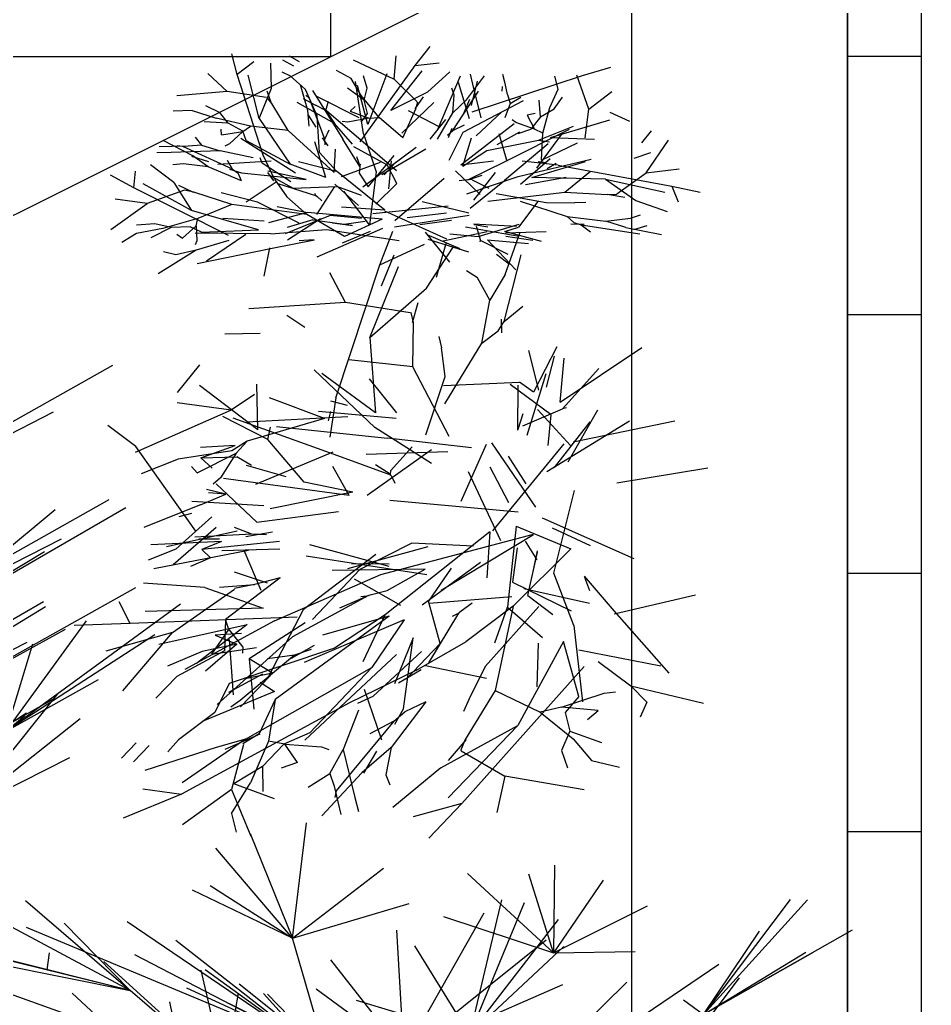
# Model space of a CAD drawing. Header units: millimetres. Extents: x 462666 to 1244237, y 2328025 to 3795663.
# Drawn here: x 1162807 to 1163424, y 2913439 to 2914107 of the extents above; entities that cross this region are included whole.
import ezdxf

# ---------------------------------------------------------------- set-up
doc = ezdxf.new("R2010")
doc.units = ezdxf.units.MM
for name, color, linetype in [('A_Plants', 114, 'Continuous'), ('MUR-POH', 64, 'Continuous'), ('MUR_REZ', 3, 'Continuous'), ('PLO_LIN', 6, 'Continuous')]:
    doc.layers.add(name, color=color, linetype=linetype)

# ---------------------------------------------------------------- blocks, each defined once
blk = doc.blocks.new('krik5')
at = {"layer": 'A_Plants', "color": 9}
for p, q in [((897153.49, 2750389.64), (897148.28, 2750408.49)), ((897153.49, 2750389.64), (897142.45, 2750393.38)), ((897163.52, 2750372.9), (897164.73, 2750395.24)), ((897145.17, 2750364.8), (897136.49, 2750385.43)), ((897160.78, 2750345.04), (897149.62, 2750384.71)), ((897172.35, 2750313.62), (897153.49, 2750389.64)), ((897163.52, 2750372.9), (897184.71, 2750389.32)), ((897127.28, 2750356.79), (897121.07, 2750380.65)), ((897184.01, 2750371.21), (897191.62, 2750378.16)), ((897125.68, 2750362.24), (897127.79, 2750371.44)), ((897150.39, 2750352.24), (897163.52, 2750372.9)), ((897173.97, 2750365.38), (897177.02, 2750376.95)), ((897130.89, 2750326.79), (897122.47, 2750365.98)), ((897133.48, 2750360.51), (897135.32, 2750367.21)), ((897160.78, 2750345.04), (897145.17, 2750364.8)), ((897132.42, 2750343.59), (897133.48, 2750360.51)), ((897150.6, 2750345.62), (897147.95, 2750357.38)), ((897205.87, 2750350.83), (897199.14, 2750363.84)), ((897127.28, 2750356.79), (897132.42, 2750343.59)), ((897150.37, 2750345.51), (897150.16, 2750352.24)), ((897208.79, 2750336.79), (897219.81, 2750353.02)), ((897231.81, 2750333.86), (897236.34, 2750353.23)), ((897153.7, 2750317.03), (897150.37, 2750345.51)), ((897160.78, 2750345.04), (897164.96, 2750295.49)), ((897191.33, 2750309.67), (897200.7, 2750350.57)), ((897137.22, 2750317.58), (897132.42, 2750343.59)), ((897191.33, 2750309.67), (897188.32, 2750339.35)), ((897130.89, 2750326.79), (897125.81, 2750332.72)), ((897145.92, 2750330.92), (897146.19, 2750323.21)), ((897153.7, 2750317.03), (897166.87, 2750335.3)), ((897164.96, 2750295.49), (897173.59, 2750332.28)), ((897166.12, 2750286.25), (897175.01, 2750336.16)), ((897189.6, 2750333.03), (897208.79, 2750336.79)), ((897208.79, 2750336.79), (897232.33, 2750330.06)), ((897211.85, 2750257.83), (897231.81, 2750333.86)), ((897132.8, 2750321.98), (897130.89, 2750326.79)), ((897132.17, 2750319.93), (897131.3, 2750328.84)), ((897176.26, 2750302.72), (897186.56, 2750327.76)), ((897189.88, 2750301.33), (897197.89, 2750325.75)), ((897137.22, 2750317.58), (897132.8, 2750321.98)), ((897149.41, 2750286.48), (897137.22, 2750317.58)), ((897147.45, 2750304.09), (897146.19, 2750323.21)), ((897160.41, 2750290.89), (897163.83, 2750318.63)), ((897195.87, 2750322.63), (897176.79, 2750277.74)), ((897210.45, 2750313.32), (897217.98, 2750319.4)), ((897150.85, 2750264.64), (897153.7, 2750317.03)), ((897170.38, 2750306.16), (897173.66, 2750312.41)), ((897193.14, 2750317.24), (897171.16, 2750298.99)), ((897172.35, 2750313.62), (897176.42, 2750289.58)), ((897205.53, 2750303.83), (897210.45, 2750313.32)), ((897211.55, 2750310.48), (897223.64, 2750316.72)), ((897223.64, 2750316.72), (897232.58, 2750315.08)), ((897155.72, 2750270.65), (897147.45, 2750304.09)), ((897160.9, 2750287.51), (897177.06, 2750308.46)), ((897187.08, 2750307.78), (897164.17, 2750276.72)), ((897175.59, 2750300.45), (897174.44, 2750305.89)), ((897176.26, 2750302.72), (897194.45, 2750304.64)), ((897189.88, 2750301.33), (897188.46, 2750308.73)), ((897194.45, 2750304.64), (897211.55, 2750310.48)), ((897194.45, 2750304.64), (897197.64, 2750299.28)), ((897121.4, 2750299.24), (897129.65, 2750275.03)), ((897127.75, 2750302.95), (897128.44, 2750275.26)), ((897148.43, 2750298.43), (897131.91, 2750284.44)), ((897185.14, 2750266.12), (897189.88, 2750301.33)), ((897207.38, 2750294.91), (897197.64, 2750299.28)), ((897197.64, 2750299.28), (897202.79, 2750286.83)), ((897205.53, 2750303.83), (897197.76, 2750296.78)), ((897205.53, 2750303.83), (897217, 2750303.57)), ((897208.14, 2750300.33), (897207.38, 2750294.91)), ((897126.46, 2750275.51), (897122.53, 2750293.58)), ((897195.28, 2750288.02), (897197.76, 2750296.78)), ((897217.27, 2750292.71), (897198.15, 2750250.64)), ((897215.89, 2750283.83), (897219.71, 2750291.16)), ((897124.62, 2750262.94), (897120.59, 2750290.35)), ((897125.67, 2750284.31), (897134.15, 2750248.59)), ((897127.42, 2750256.72), (897134.04, 2750284.95)), ((897129.65, 2750275.03), (897131.91, 2750284.44)), ((897156.52, 2750250.89), (897166.12, 2750286.25)), ((897176.46, 2750247.9), (897202.2, 2750285.75)), ((897188.66, 2750273.35), (897196.32, 2750289.2)), ((897202.79, 2750286.83), (897204.81, 2750284.42)), ((897124.62, 2750262.94), (897103.21, 2750280.71)), ((897132.49, 2750283.02), (897135.74, 2750254)), ((897176.79, 2750277.74), (897166.11, 2750252.38)), ((897176.89, 2750279.37), (897195.75, 2750275.09)), ((897195.46, 2750259.47), (897210.6, 2750277.71)), ((897215.89, 2750283.83), (897206.41, 2750279.62)), ((897222.1, 2750282.44), (897215.89, 2750283.83)), ((897222.1, 2750282.44), (897229.61, 2750281.14)), ((897224.63, 2750278.82), (897227.61, 2750279.33)), ((897229.61, 2750281.14), (897235.82, 2750279.97)), ((897113.94, 2750276.22), (897124.55, 2750258.17)), ((897146.89, 2750252.54), (897164.17, 2750276.72)), ((897169.86, 2750270.78), (897152.17, 2750255.07)), ((897165.84, 2750254.99), (897159.53, 2750265.83)), ((897175.41, 2750249.22), (897185.14, 2750266.12)), ((897176.46, 2750247.9), (897177.9, 2750270.13)), ((897220.2, 2750254.36), (897235.57, 2750267.49)), ((897123.64, 2750257.85), (897124.55, 2750258.17)), ((897134.32, 2750255.75), (897124.55, 2750258.17)), ((897130, 2750263.07), (897125.48, 2750232.95)), ((897135.52, 2750254.54), (897133.37, 2750263.58)), ((897155.57, 2750259.8), (897172.61, 2750244.15)), ((897166.19, 2750252.93), (897168.67, 2750262.01)), ((897200.07, 2750243.89), (897225.63, 2750262.86)), ((897207.41, 2750263.65), (897230.52, 2750259.31)), ((897216.1, 2750257.67), (897232.35, 2750262.65)), ((897230.52, 2750259.31), (897237.27, 2750258.14)), ((897130.27, 2750237.68), (897127.42, 2750256.72)), ((897137.27, 2750200.63), (897142.15, 2750251.47)), ((897143.52, 2750251.45), (897152.96, 2750220.28)), ((897166.03, 2750251.84), (897165.8, 2750246.09)), ((897165.84, 2750254.99), (897166.19, 2750252.93)), ((897166.03, 2750251.84), (897166.19, 2750252.93)), ((897175.41, 2750249.22), (897194.35, 2750256.34)), ((897198.15, 2750250.64), (897179.92, 2750239.93)), ((897200.07, 2750243.89), (897203.3, 2750251.98)), ((897201.95, 2750234.2), (897236.68, 2750251.3)), ((897207.26, 2750255.72), (897232.25, 2750249.74)), ((897211.74, 2750252.3), (897220.46, 2750256.63)), ((897220.2, 2750254.36), (897211.86, 2750244.7)), ((897117.2, 2750249.75), (897127.24, 2750222.8)), ((897119.63, 2750243.96), (897130.58, 2750222.21)), ((897194.68, 2750233.22), (897211.86, 2750244.7)), ((897196.98, 2750240.24), (897200.07, 2750243.89)), ((897211.86, 2750244.7), (897223.73, 2750246.27)), ((897223.73, 2750246.27), (897228.65, 2750245.01)), ((897227.06, 2750228.43), (897239.89, 2750244.32)), ((897137.73, 2750217.77), (897139.55, 2750239.35)), ((897147.18, 2750186.49), (897149.18, 2750237.7)), ((897195.11, 2750228.32), (897207.65, 2750239.55)), ((897195.47, 2750240.8), (897201.51, 2750243.54)), ((897245.57, 2750221.12), (897246.4, 2750237.39)), ((897124.61, 2750234.72), (897101.4, 2750226.57)), ((897132.38, 2750221.1), (897111.09, 2750236.16)), ((897126.81, 2750235.4), (897148.28, 2750194.73)), ((897141.45, 2750201.12), (897168.07, 2750236.02)), ((897144.3, 2750236.35), (897142.86, 2750209.45)), ((897219.62, 2750232.22), (897200.24, 2750209.37)), ((897202.88, 2750235.38), (897215.2, 2750214.7)), ((897245.57, 2750221.12), (897257.73, 2750232.02)), ((897188.45, 2750225.02), (897172.98, 2750194.08)), ((897227.06, 2750228.43), (897215.99, 2750202.75)), ((897215.99, 2750202.75), (897241.53, 2750225.73)), ((897216.22, 2750219.46), (897223.9, 2750225.43)), ((897189.95, 2750218.38), (897165.43, 2750180.72)), ((897196.24, 2750180.77), (897245.57, 2750221.12)), ((897197.09, 2750209.85), (897216.15, 2750219.79)), ((897216.15, 2750219.79), (897220.73, 2750221.35)), ((897237.16, 2750206.36), (897220.8, 2750221.03)), ((897153.46, 2750188.84), (897166.43, 2750203.97)), ((897166.43, 2750203.97), (897179.42, 2750198.15)), ((897180.79, 2750203.88), (897172.77, 2750195.63)), ((897174.94, 2750204.29), (897194.42, 2750184.37)), ((897197.09, 2750209.85), (897211.78, 2750194.67)), ((897237.16, 2750206.36), (897252.77, 2750208.75)), ((897251.91, 2750179.57), (897237.16, 2750206.36)), ((897118.19, 2750198.88), (897097.69, 2750189.18)), ((897138.17, 2750154.43), (897127.82, 2750203.2)), ((897163.24, 2750198.26), (897182.04, 2750201.15)), ((897165.4, 2750184.34), (897185.42, 2750203.27)), ((897193.17, 2750176.03), (897179.42, 2750198.15)), ((897240.93, 2750201.75), (897207.53, 2750186.8)), ((897136.71, 2750192.33), (897119.98, 2750146.76)), ((897142.87, 2750192.57), (897132.79, 2750166.44)), ((897142.87, 2750192.57), (897150.46, 2750142.43)), ((897148.9, 2750194.66), (897177.27, 2750163.55)), ((897148.9, 2750194.66), (897152.83, 2750165.63)), ((897181.33, 2750193.45), (897173.29, 2750166.65)), ((897211.76, 2750187.61), (897211.78, 2750194.67)), ((897211.78, 2750194.67), (897227.35, 2750183.49)), ((897135.23, 2750183.89), (897128.35, 2750164.44)), ((897175.28, 2750190.39), (897139.71, 2750183.82)), ((897175.05, 2750178.89), (897165.4, 2750184.34)), ((897201.33, 2750183.41), (897175.28, 2750190.39)), ((897194.42, 2750184.37), (897219.59, 2750157.98)), ((897207.53, 2750186.8), (897234.27, 2750181.33)), ((897209.33, 2750182.33), (897215.09, 2750186.91)), ((897211.76, 2750187.61), (897210.04, 2750173.2)), ((897217.21, 2750175.27), (897211.76, 2750187.61)), ((897215.09, 2750186.91), (897224.18, 2750185.16)), ((897224.18, 2750185.16), (897232.2, 2750187.87)), ((897224.18, 2750185.16), (897232.85, 2750174.51)), ((897232.2, 2750187.87), (897240.68, 2750185.8)), ((897163.5, 2750167.54), (897139.71, 2750183.61)), ((897142.03, 2750180.97), (897140.84, 2750166.55)), ((897144.2, 2750178.55), (897147.63, 2750157.45)), ((897168.59, 2750162.04), (897153.07, 2750177.13)), ((897159.79, 2750179.53), (897167.01, 2750163.15)), ((897179.01, 2750179.59), (897175.05, 2750178.89)), ((897179.85, 2750179.58), (897179.01, 2750179.59)), ((897179.47, 2750179.59), (897198.62, 2750169.23)), ((897179.85, 2750179.58), (897181.15, 2750180.43)), ((897186.43, 2750177.75), (897179.85, 2750179.58)), ((897201.33, 2750183.41), (897237.14, 2750180.09)), ((897212.39, 2750181.09), (897228.57, 2750153.4)), ((897217.21, 2750175.27), (897220.22, 2750178.81)), ((897227.35, 2750183.49), (897239.35, 2750177.24)), ((897239.35, 2750177.24), (897245.44, 2750167.72)), ((897142.64, 2750158.82), (897140.01, 2750172.21)), ((897145.26, 2750145.54), (897140.15, 2750171.44)), ((897194.95, 2750175.47), (897209.54, 2750164.31)), ((897210.04, 2750173.2), (897210.52, 2750169.5)), ((897132.79, 2750166.44), (897149.16, 2750141.8)), ((897176.49, 2750161.94), (897192.09, 2750163.89)), ((897232.71, 2750150.63), (897198.62, 2750169.23)), ((897218.66, 2750158.97), (897209.54, 2750164.31)), ((897209.54, 2750164.31), (897225.23, 2750139.78)), ((897147.63, 2750157.45), (897137.1, 2750126.44)), ((897166.99, 2750161.74), (897148.8, 2750148.42)), ((897167.51, 2750133.51), (897167.01, 2750163.15)), ((897176.49, 2750161.94), (897206.86, 2750132.64)), ((897177.27, 2750163.55), (897190.5, 2750152.95)), ((897185.28, 2750138.26), (897177.27, 2750163.55)), ((897194.65, 2750158.97), (897200.45, 2750155.64)), ((897195.53, 2750157.12), (897199.48, 2750157.06)), ((897199.48, 2750157.06), (897205.61, 2750160.45)), ((897218.66, 2750158.97), (897224.91, 2750161.05)), ((897218.66, 2750158.97), (897222.81, 2750152.07)), ((897145.64, 2750150.96), (897132.63, 2750127.59)), ((897137.57, 2750116.56), (897138.17, 2750154.43)), ((897157.74, 2750152.53), (897161.04, 2750149.45)), ((897173.52, 2750156.22), (897197.98, 2750150.13)), ((897173.52, 2750156.22), (897183.83, 2750132.64)), ((897190.5, 2750152.95), (897215.57, 2750152.82)), ((897199.48, 2750157.06), (897227.47, 2750148.32)), ((897207.77, 2750151.63), (897216.36, 2750147.06)), ((897215.57, 2750152.82), (897233.78, 2750145.95)), ((897227.87, 2750144.19), (897222.81, 2750152.07)), ((897127.85, 2750117.02), (897131.82, 2750145.84)), ((897131.89, 2750145.29), (897131.75, 2750135.63)), ((897145.26, 2750145.54), (897141.3, 2750128.01)), ((897161.64, 2750148.68), (897161.04, 2750149.45)), ((897171.25, 2750123.48), (897161.34, 2750149.01)), ((897161.64, 2750148.68), (897163, 2750148.12)), ((897208.84, 2750146.95), (897219.48, 2750146.8)), ((897219.48, 2750146.8), (897237.12, 2750142.76)), ((897227.47, 2750148.32), (897229.95, 2750146.01)), ((897233.78, 2750145.95), (897243.53, 2750136.26)), ((897150.46, 2750142.43), (897145.15, 2750115.48)), ((897149.16, 2750141.8), (897159.03, 2750091.41)), ((897149.16, 2750141.8), (897161.9, 2750129.03)), ((897155.73, 2750122.17), (897150.46, 2750142.43)), ((897172.88, 2750142.77), (897180.13, 2750117.27)), ((897180.03, 2750099.26), (897172.88, 2750142.77)), ((897254.71, 2750131.66), (897250.17, 2750138.78)), ((897252.82, 2750143.19), (897257.06, 2750136.62)), ((897143.69, 2750136.23), (897159.5, 2750108.98)), ((897167.51, 2750133.51), (897177.32, 2750117.86)), ((897172.05, 2750132.36), (897185.7, 2750113.72)), ((897177.65, 2750135.76), (897203.37, 2750100.24)), ((897216.01, 2750113.42), (897183.83, 2750132.64)), ((897201.75, 2750103.84), (897183.83, 2750132.64)), ((897206.86, 2750132.64), (897225.79, 2750122.72)), ((897206.86, 2750132.64), (897211.22, 2750107.4)), ((897246.64, 2750130.69), (897243.53, 2750136.26)), ((897174.49, 2750121.37), (897161.9, 2750129.03)), ((897172.22, 2750122.48), (897160, 2750101.27)), ((897179.21, 2750116.96), (897173.41, 2750120.73)), ((897174.49, 2750121.37), (897191.11, 2750114.63)), ((897186.88, 2750083.75), (897187, 2750120)), ((897216.01, 2750113.42), (897235.98, 2750123.13)), ((897225.71, 2750122.4), (897234.26, 2750120)), ((897225.79, 2750122.72), (897230, 2750119.74)), ((897229.92, 2750119.41), (897235.71, 2750093.06)), ((897235.98, 2750123.13), (897252.93, 2750123.65)), ((897128.13, 2750115.28), (897109.29, 2750110.22)), ((897120.53, 2750065.56), (897127.85, 2750117.02)), ((897137.57, 2750116.56), (897141.12, 2750065.5)), ((897146.48, 2750112.64), (897149.9, 2750084.91)), ((897185.7, 2750113.72), (897189.48, 2750112.48)), ((897191.11, 2750114.63), (897246.76, 2750100.51)), ((897216.01, 2750113.42), (897245.79, 2750107.8)), ((897254.67, 2750112.34), (897246.76, 2750100.51)), ((897140.95, 2750108.48), (897156.68, 2750064.09)), ((897141.56, 2750069.83), (897140.95, 2750108.48)), ((897159.5, 2750108.98), (897165.19, 2750091.65)), ((897189.72, 2750107.92), (897195.8, 2750085.91)), ((897201.75, 2750103.84), (897208.18, 2750102.02)), ((897207.95, 2750101.91), (897211.22, 2750107.4)), ((897211.22, 2750107.4), (897218.04, 2750084.41)), ((897138.25, 2750099.83), (897121.84, 2750071.95)), ((897174.71, 2750099.01), (897179.92, 2750096.98)), ((897174.71, 2750099.01), (897185.42, 2750077.04)), ((897182.96, 2750091.29), (897180.03, 2750099.26)), ((897207.95, 2750101.91), (897200.22, 2750092.36)), ((897206.54, 2750087.39), (897207.95, 2750101.91)), ((897208.18, 2750102.02), (897214.28, 2750092.38)), ((897246.76, 2750100.51), (897260.93, 2750097.71)), ((897159.03, 2750091.41), (897150.96, 2750067.86)), ((897159.03, 2750091.41), (897168.94, 2750066.31)), ((897165.19, 2750091.65), (897167.37, 2750084.67)), ((897182.91, 2750093.36), (897179.92, 2750096.98)), ((897182.91, 2750093.36), (897200.25, 2750060.88)), ((897182.91, 2750093.36), (897189.03, 2750090.34)), ((897200.22, 2750092.36), (897198.89, 2750089.12)), ((897214.28, 2750092.38), (897221.65, 2750087.18)), ((897214.28, 2750092.38), (897216.03, 2750076.19)), ((897235.71, 2750093.06), (897234.86, 2750058.78)), ((897235.71, 2750093.06), (897248.69, 2750080.62)), ((897134.9, 2750088.05), (897129.65, 2750065.44)), ((897138.31, 2750087.89), (897174.24, 2750025.96)), ((897200.34, 2750073.47), (897195.8, 2750085.91)), ((897195.8, 2750085.91), (897196.71, 2750052.68)), ((897206.54, 2750087.39), (897210.41, 2750087.33)), ((897224.28, 2750068.58), (897218.04, 2750084.41)), ((897227.15, 2750077.77), (897221.65, 2750087.18)), ((897185.42, 2750077.04), (897193.49, 2750067.05)), ((897185.42, 2750077.04), (897188.46, 2750060.5)), ((897188.78, 2750077.76), (897193.18, 2750066.41)), ((897200.34, 2750073.47), (897200.37, 2750064.35)), ((897205.98, 2750069.38), (897200.34, 2750073.47)), ((897129.65, 2750065.44), (897115.3, 2750038.93)), ((897129.65, 2750065.44), (897127.41, 2750051.68)), ((897135.89, 2750066.44), (897133.37, 2750065.06)), ((897146, 2750066.62), (897135.89, 2750066.44)), ((897138.42, 2750056.74), (897146, 2750066.62)), ((897141.56, 2750069.83), (897145.64, 2750062.5)), ((897150.96, 2750067.86), (897145.76, 2750043.83)), ((897146, 2750066.62), (897150.96, 2750067.86)), ((897176.21, 2750053.29), (897156.68, 2750064.09)), ((897156.68, 2750064.09), (897176.76, 2750032.44)), ((897168.79, 2750066.2), (897174.12, 2750056.47)), ((897168.94, 2750066.31), (897170.76, 2750060.2)), ((897193.49, 2750067.05), (897205.08, 2750047.79)), ((897200.37, 2750064.35), (897200.68, 2750053.6)), ((897224.28, 2750068.58), (897224.64, 2750055.66)), ((897145.64, 2750062.5), (897145.92, 2750049.47)), ((897170.6, 2750059.99), (897163.11, 2750034.37)), ((897188.46, 2750060.5), (897188.36, 2750053.34)), ((897200.25, 2750060.88), (897201.03, 2750056.86)), ((897127.41, 2750051.68), (897129.87, 2750043.29)), ((897141.33, 2750053.12), (897138.42, 2750056.74)), ((897176.21, 2750053.29), (897189.29, 2750038.13)), ((897196.71, 2750052.68), (897196.96, 2750043.02)), ((897200.68, 2750053.6), (897200.93, 2750044.7)), ((897145.92, 2750049.47), (897139.95, 2750035.34)), ((897145.76, 2750043.83), (897143.39, 2750025.96)), ((897145.92, 2750049.47), (897149.11, 2750038.68)), ((897149.11, 2750038.68), (897149.09, 2750026.31)), ((897147.02, 2750008.65), (897163.11, 2750034.37)), ((897163.11, 2750034.37), (897167.37, 2750012.82)), ((897143.39, 2750025.96), (897137.85, 2750015.61)), ((897174.24, 2750025.96), (897185.58, 2750027.76)), ((897174.24, 2750025.96), (897183.75, 2750010.75))]:
    blk.add_line(p, q, dxfattribs=at)
blk = doc.blocks.new('krik3')
at = {"layer": 'A_Plants', "color": 9}
for p, q in [((896231.95, 2750376.14), (896220.23, 2750397.64)), ((896148.48, 2750358.98), (896134.79, 2750385.97)), ((896231.95, 2750376.14), (896200.16, 2750386.16)), ((896202.69, 2750356.54), (896181.09, 2750381.79)), ((896153.36, 2750327.45), (896136.08, 2750370.76)), ((896144.83, 2750365.25), (896152.78, 2750373.06)), ((896244.85, 2750328.17), (896219.62, 2750373.52)), ((896272.89, 2750290.68), (896231.95, 2750376.14)), ((896258.26, 2750353.94), (896266.14, 2750375.16)), ((896167.46, 2750359.06), (896174.17, 2750364.58)), ((896148.48, 2750358.98), (896161.07, 2750343.07)), ((896161.07, 2750343.07), (896167.46, 2750359.06)), ((896258.26, 2750353.94), (896323.82, 2750357.85)), ((896244.85, 2750328.17), (896202.69, 2750356.54)), ((896215.65, 2750341.21), (896258.26, 2750353.94)), ((896215.01, 2750334.59), (896209.46, 2750347.66)), ((896287.61, 2750340.53), (896298.8, 2750350.13)), ((896170.24, 2750314.78), (896161.07, 2750343.07)), ((896214.31, 2750334.62), (896214.98, 2750341.35)), ((896318.27, 2750340.48), (896342.03, 2750342.92)), ((896153.36, 2750327.45), (896139.53, 2750336.2)), ((896218.65, 2750304.75), (896214.31, 2750334.62)), ((896158.06, 2750321.64), (896153.36, 2750327.45)), ((896155.8, 2750319.99), (896154.96, 2750329.24)), ((896244.85, 2750328.17), (896247.65, 2750277.13)), ((896378.74, 2750307.89), (896361.4, 2750324.54)), ((896170.24, 2750314.78), (896158.06, 2750321.64)), ((896198.39, 2750322.86), (896197.72, 2750315.14)), ((896200.15, 2750277.24), (896170.24, 2750314.78)), ((896197.75, 2750295.65), (896197.72, 2750315.14)), ((896218.65, 2750304.75), (896260.93, 2750315.1)), ((896249.31, 2750267.39), (896285.07, 2750311.26)), ((896328.01, 2750275.88), (896363.47, 2750310.62)), ((896120.12, 2750305.88), (896139.77, 2750277.37)), ((896139.55, 2750305.87), (896136.24, 2750278.3)), ((896200.22, 2750254.97), (896218.65, 2750304.75)), ((896247.65, 2750277.13), (896280.14, 2750308.27)), ((896328.01, 2750275.88), (896324.84, 2750306.73)), ((896122.64, 2750268.41), (896063.02, 2750298.17)), ((896122.64, 2750268.41), (896116.04, 2750297.62)), ((896130.48, 2750279.68), (896122.38, 2750299.67)), ((896233.38, 2750275.23), (896248.78, 2750300.49)), ((896327.4, 2750299.8), (896344.33, 2750291.34)), ((896344.33, 2750291.34), (896379.87, 2750300.94)), ((896215.71, 2750258.07), (896197.75, 2750295.65)), ((896272.89, 2750290.68), (896280.28, 2750264.73)), ((896282.33, 2750277.72), (896317.45, 2750296.37)), ((896344.33, 2750291.34), (896412.34, 2750271.19)), ((896411.55, 2750275.22), (896428.58, 2750291.63)), ((896093.74, 2750287.59), (896121.53, 2750263.76)), ((896129.7, 2750260.68), (896154.6, 2750284.59)), ((896129.85, 2750288.77), (896147.94, 2750248.84)), ((896139.77, 2750277.37), (896148.22, 2750285.31)), ((896199.57, 2750289.53), (896148.22, 2750285.31)), ((896265.68, 2750284.49), (896276.53, 2750288.73)), ((896343.89, 2750285.98), (896279.1, 2750252.91)), ((896322.16, 2750268.52), (896350.43, 2750287.88)), ((896149.68, 2750283.58), (896153.67, 2750253.23)), ((896234.16, 2750271.64), (896285.79, 2750282.89)), ((896334.81, 2750282.26), (896266.58, 2750277)), ((896279.9, 2750275.88), (896277.58, 2750281.88)), ((896282.33, 2750277.72), (896336.24, 2750269.14)), ((896315.16, 2750276.46), (896241.72, 2750259.17)), ((896322.16, 2750268.52), (896319.41, 2750276.6)), ((896378.49, 2750213.19), (896411.55, 2750275.22)), ((896118.78, 2750263.98), (896121.53, 2750263.76)), ((896138.51, 2750265.43), (896119.43, 2750238.48)), ((896153.13, 2750253.89), (896148.52, 2750264)), ((896214.24, 2750238.22), (896249.31, 2750267.39)), ((896301.45, 2750236.69), (896322.16, 2750268.52)), ((896336.24, 2750269.14), (896344.61, 2750262.04)), ((896336.24, 2750269.14), (896347.39, 2750263.94)), ((896344.7, 2750267.36), (896368.03, 2750269)), ((896368.71, 2750261.97), (896344.7, 2750267.36)), ((896347.39, 2750263.94), (896384.19, 2750263.11)), ((896098.28, 2750259.73), (896122.66, 2750227.5)), ((896149.83, 2750255.77), (896121.53, 2750263.76)), ((896134.44, 2750240.36), (896129.7, 2750260.68)), ((896186.22, 2750245.38), (896241.72, 2750259.17)), ((896335.51, 2750252.35), (896344.48, 2750259.52)), ((896368.71, 2750261.97), (896344.48, 2750259.52)), ((896372.45, 2750252.15), (896344.61, 2750262.04)), ((896344.61, 2750262.04), (896357.38, 2750246.86)), ((896368.71, 2750261.97), (896362.12, 2750254.02)), ((896384.19, 2750263.11), (896410.2, 2750256.35)), ((896104.32, 2750252.65), (896132.37, 2750225.01)), ((896242.49, 2750236.88), (896225.99, 2750251.14)), ((896279.1, 2750252.91), (896242.78, 2750234.16)), ((896279.7, 2750254.44), (896334.4, 2750239.39)), ((896313.19, 2750241.76), (896338.8, 2750252.9)), ((896375.72, 2750257.02), (896372.45, 2750252.15)), ((896117.2, 2750240.71), (896047.3, 2750246.08)), ((896137.48, 2750222.88), (896077.67, 2750249.91)), ((896147.93, 2750199.97), (896172.05, 2750247.06)), ((896176.08, 2750246.25), (896197.91, 2750210.22)), ((896257.34, 2750250.07), (896202.24, 2750244.83)), ((896213.18, 2750247.51), (896260.33, 2750222.35)), ((896272.38, 2750223.81), (896355.45, 2750246.14)), ((896272.38, 2750223.81), (896280.91, 2750244.79)), ((896357.38, 2750246.86), (896362.85, 2750243.33)), ((896123.8, 2750240.12), (896179.22, 2750187.84)), ((896243.13, 2750234.65), (896252.17, 2750242.13)), ((896360.82, 2750243.21), (896336.77, 2750214.01)), ((896355.07, 2750235.29), (896367.73, 2750240.28)), ((896355.07, 2750235.29), (896366.66, 2750237.7)), ((896152.59, 2750216.53), (896162.08, 2750236.66)), ((896175.47, 2750230.99), (896166.09, 2750205.41)), ((896242.43, 2750233.68), (896240.64, 2750228.17)), ((896242.43, 2750233.68), (896243.13, 2750234.65)), ((896242.49, 2750236.88), (896243.13, 2750234.65)), ((896269.56, 2750225.7), (896301.45, 2750236.69)), ((896330.55, 2750224.23), (896378.64, 2750233.41)), ((896373.09, 2750230.35), (896355.07, 2750235.29)), ((896174.4, 2750180.39), (896190.1, 2750229.5)), ((896269.56, 2750225.7), (896326.69, 2750221.79)), ((896373.09, 2750230.35), (896394.93, 2750224.76)), ((896379.85, 2750225.34), (896388.69, 2750224.12)), ((896394.93, 2750224.76), (896413, 2750220.03)), ((896366.53, 2750221.45), (896393.45, 2750202.81)), ((896091.42, 2750209.24), (896029.22, 2750211.51)), ((896160.35, 2750198.04), (896245.42, 2750216.98)), ((896336.77, 2750214.01), (896281.04, 2750213.99)), ((896341.14, 2750206.28), (896352.19, 2750212.37)), ((896364.58, 2750213.76), (896396.7, 2750192.41)), ((896141.72, 2750154.11), (896120.61, 2750207.93)), ((896327, 2750205.9), (896345.31, 2750205.11)), ((896331.34, 2750204.48), (896341.14, 2750206.28)), ((896341.14, 2750206.28), (896379.73, 2750209.09)), ((896350.67, 2750209.49), (896399.47, 2750205.03)), ((896362.09, 2750203.88), (896409.89, 2750207.93)), ((896362.09, 2750203.88), (896376, 2750200.29)), ((896377.1, 2750207.82), (896363.29, 2750205.97)), ((896323.22, 2750198.91), (896376, 2750200.29)), ((896323.53, 2750193.86), (896362.61, 2750197.66)), ((896376, 2750200.29), (896370.95, 2750193.92)), ((896393.45, 2750202.81), (896413.08, 2750197.77)), ((896144.71, 2750192.15), (896086.69, 2750157.05)), ((896303.3, 2750194.45), (896251.82, 2750172.99)), ((896347.77, 2750196.31), (896339.78, 2750167.83)), ((896344.81, 2750195.69), (896410.03, 2750191.4)), ((896370.95, 2750193.92), (896385.2, 2750189.84)), ((896138.72, 2750184.71), (896114.74, 2750169.59)), ((896162.89, 2750188.84), (896128.18, 2750169)), ((896162.89, 2750188.84), (896175.62, 2750135.26)), ((896181.04, 2750187.42), (896258.6, 2750140.56)), ((896181.04, 2750187.42), (896187.05, 2750156.66)), ((896193.34, 2750179.09), (896234.43, 2750186.47)), ((896306.46, 2750187.06), (896227.02, 2750164.23)), ((896234.43, 2750186.47), (896271.56, 2750173.28)), ((896218.81, 2750152.4), (896151.85, 2750181.86)), ((896257.9, 2750168.04), (896151.9, 2750182.07)), ((896158.18, 2750177.94), (896151.92, 2750164.47)), ((896223.94, 2750182.7), (896279.86, 2750174.71)), ((896276.69, 2750178.11), (896251.51, 2750174.63)), ((896259.56, 2750181.88), (896313.1, 2750151.12)), ((896356.16, 2750182.48), (896335.01, 2750172.3)), ((896377.32, 2750174.49), (896418.15, 2750182.69)), ((896155.71, 2750155.85), (896150.55, 2750170.5)), ((896164.1, 2750174.32), (896170.16, 2750151.63)), ((896227.63, 2750167.79), (896290.2, 2750174.86)), ((896307.8, 2750143.66), (896271.56, 2750173.28)), ((896325.84, 2750174.58), (896366.16, 2750151.23)), ((896325.84, 2750174.58), (896343.54, 2750172.28)), ((896377.32, 2750174.49), (896339.81, 2750155.65)), ((896343.54, 2750172.28), (896357.33, 2750171.18)), ((896343.69, 2750171.92), (896367.45, 2750173.36)), ((896402.84, 2750147.02), (896357.48, 2750170.82)), ((896430.43, 2750156.66), (896436, 2750172.15)), ((896128.18, 2750169), (896171.67, 2750135.39)), ((896160.9, 2750141.3), (896150.82, 2750169.67)), ((896232.74, 2750144.08), (896189.94, 2750167.81)), ((896210.19, 2750166.3), (896228.3, 2750146.07)), ((896255, 2750156.89), (896227.63, 2750167.79)), ((896276.28, 2750167.57), (896247.46, 2750145.89)), ((896333.23, 2750146.2), (896257.9, 2750168.04)), ((896339.81, 2750155.65), (896419.42, 2750163.51)), ((896430.43, 2750156.66), (896468.31, 2750160.36)), ((896132.69, 2750117.29), (896141.72, 2750154.11)), ((896170.16, 2750151.63), (896133.2, 2750127.26)), ((896266.8, 2750155.3), (896255, 2750156.89)), ((896269.26, 2750154.81), (896266.8, 2750155.3)), ((896268.14, 2750155.03), (896322.55, 2750133.84)), ((896269.26, 2750154.81), (896273.26, 2750154.89)), ((896288.29, 2750149.22), (896269.26, 2750154.81)), ((896313.1, 2750151.12), (896341.81, 2750109.64)), ((896317.74, 2750146.54), (896430.43, 2750156.66)), ((896364.75, 2750144.32), (896366.16, 2750151.23)), ((896366.16, 2750151.23), (896369.56, 2750130.21)), ((896104.16, 2750123.33), (896121.38, 2750149.33)), ((896121.47, 2750148.76), (896119.23, 2750139.36)), ((896163.06, 2750146.41), (896120.27, 2750130.96)), ((896227.98, 2750144.7), (896171.86, 2750142.1)), ((896224.1, 2750116.69), (896228.3, 2750146.07)), ((896333.23, 2750146.2), (896397.74, 2750121.25)), ((896413.06, 2750140.32), (896352.14, 2750145.96)), ((896352.14, 2750145.96), (896389.52, 2750124.11)), ((896364.75, 2750144.32), (896356.92, 2750131.17)), ((896378.43, 2750129.07), (896364.75, 2750144.32)), ((896441.13, 2750112.23), (896402.84, 2750147.02)), ((896402.84, 2750147.02), (896449.25, 2750140.38)), ((896160.9, 2750141.3), (896145.87, 2750126.38)), ((896198.99, 2750140.98), (896208.12, 2750136.06)), ((896255.98, 2750139.42), (896339.78, 2750093.2)), ((896255.98, 2750139.42), (896302.3, 2750132.36)), ((896258.6, 2750140.56), (896295.5, 2750122.54)), ((896277.33, 2750111.13), (896258.6, 2750140.56)), ((896312.93, 2750142.08), (896353.74, 2750122.73)), ((896356.58, 2750140.53), (896374.43, 2750141.72)), ((896374.43, 2750141.72), (896360.55, 2750133.68)), ((896365.35, 2750137.56), (896367.37, 2750099.99)), ((896154.49, 2750133.07), (896195.8, 2750097.23)), ((896175.62, 2750135.26), (896154.81, 2750111.86)), ((896171.67, 2750135.39), (896191.05, 2750080.25)), ((896171.67, 2750135.39), (896206.73, 2750115.52)), ((896187.24, 2750112.34), (896175.62, 2750135.26)), ((896209.73, 2750134.96), (896208.12, 2750136.06)), ((896233.18, 2750104.69), (896208.91, 2750135.45)), ((896209.73, 2750134.96), (896213.62, 2750133.62)), ((896246.16, 2750135.52), (896317, 2750115.47)), ((896246.16, 2750135.52), (896271.99, 2750106.44)), ((896379.03, 2750094.88), (896322.55, 2750133.84)), ((896356.92, 2750131.17), (896357.63, 2750127.26)), ((896360.55, 2750133.68), (896384.03, 2750118.24)), ((896360.55, 2750133.68), (896384.67, 2750131.73)), ((896384.67, 2750131.73), (896409.24, 2750124.81)), ((896104.65, 2750121.46), (896048.22, 2750127.34)), ((896308.88, 2750126.07), (896325.33, 2750119.45)), ((896311.13, 2750123.73), (896322.75, 2750121.41)), ((896378.43, 2750129.07), (896347.67, 2750129.73)), ((896369.56, 2750130.21), (896403.68, 2750117.18)), ((896072.74, 2750077.04), (896104.16, 2750123.33)), ((896132.69, 2750117.29), (896133.35, 2750065.13)), ((896241.69, 2750122.69), (896258.13, 2750093.5)), ((896254.39, 2750075.87), (896241.69, 2750122.69)), ((896295.5, 2750122.54), (896369.3, 2750107.99)), ((896322.75, 2750121.41), (896363.17, 2750095.63)), ((896322.75, 2750121.41), (896341.43, 2750121.21)), ((896339.25, 2750111.15), (896353.74, 2750122.73)), ((896353.74, 2750122.73), (896354.93, 2750088.53)), ((896403.68, 2750117.18), (896419.81, 2750104.32)), ((896242.3, 2750100.76), (896206.73, 2750115.52)), ((896224.1, 2750116.69), (896249.99, 2750095.68)), ((896237.25, 2750112.95), (896273.86, 2750086.8)), ((896254.37, 2750113.07), (896323.3, 2750063.4)), ((896339.25, 2750111.15), (896358.08, 2750109.6)), ((896339.25, 2750111.15), (896350.18, 2750101.99)), ((896346.09, 2750111.31), (896370.53, 2750101.87)), ((896135.48, 2750069.13), (896141.1, 2750107.41)), ((896141.1, 2750107.41), (896178.88, 2750054.79)), ((896158.18, 2750108.31), (896162.92, 2750079.13)), ((896363.05, 2750069.06), (896271.99, 2750106.44)), ((896319.21, 2750067.87), (896271.99, 2750106.44)), ((896348.36, 2750106.09), (896339.33, 2750098.74)), ((896369.3, 2750107.99), (896381.3, 2750089.67)), ((896131.49, 2750100.48), (896077.81, 2750082.56)), ((896235.85, 2750103.16), (896195.8, 2750089.37)), ((896195.8, 2750097.23), (896209.22, 2750076.94)), ((896255.37, 2750093.72), (896239.03, 2750100.75)), ((896242.3, 2750100.76), (896289.95, 2750084.58)), ((896339.33, 2750098.74), (896390.52, 2750084.62)), ((896363.56, 2750091.34), (896350.18, 2750101.99)), ((896119.35, 2750090.85), (896099.56, 2750071.67)), ((896271.59, 2750056.71), (896278.9, 2750092.22)), ((896339.78, 2750093.2), (896353.31, 2750071.48)), ((896339.78, 2750093.2), (896347.78, 2750065.91)), ((896363.17, 2750095.63), (896370.02, 2750091.93)), ((896129.39, 2750088.73), (896223.26, 2750007.27)), ((896273.86, 2750086.8), (896284.76, 2750083.41)), ((896289.95, 2750084.58), (896410.78, 2750037.61)), ((896381.3, 2750089.67), (896408.13, 2750074.56)), ((896191.05, 2750080.25), (896162.76, 2750061.79)), ((896191.05, 2750080.25), (896215.41, 2750049.91)), ((896238.67, 2750078.69), (896253.64, 2750073.7)), ((896238.67, 2750078.69), (896266.01, 2750050.96)), ((896284.59, 2750078.79), (896298.27, 2750053.69)), ((896099.56, 2750071.67), (896052.24, 2750053.92)), ((896099.56, 2750071.67), (896090.32, 2750059.47)), ((896209.22, 2750076.94), (896214.31, 2750068.84)), ((896261.74, 2750068.42), (896253.64, 2750073.7)), ((896261.49, 2750066.37), (896254.39, 2750075.87)), ((896353.01, 2750071.2), (896377.73, 2750063.93)), ((896353.31, 2750071.48), (896365.14, 2750066.12)), ((896416.23, 2750067.29), (896408.13, 2750074.56)), ((896440.17, 2750063.6), (896428.18, 2750073.2)), ((896436.81, 2750076.01), (896448.03, 2750067.12)), ((896118.13, 2750069.06), (896110.43, 2750069.17)), ((896147.93, 2750063.43), (896118.13, 2750069.06)), ((896135.48, 2750069.13), (896146.08, 2750059.59)), ((896261.74, 2750068.42), (896306.54, 2750026.57)), ((896261.74, 2750068.42), (896279.16, 2750061.94)), ((896319.21, 2750067.87), (896337.8, 2750062.38)), ((896337.11, 2750062.41), (896347.78, 2750065.91)), ((896347.78, 2750065.91), (896363.46, 2750039.42)), ((896363.05, 2750069.06), (896383.38, 2750066.01)), ((896363.05, 2750069.06), (896409.34, 2750045.31)), ((896364.84, 2750065.84), (896376.84, 2750036.65)), ((896383.38, 2750066.01), (896433.38, 2750056.77)), ((896090.32, 2750059.47), (896095.98, 2750049.81)), ((896123.71, 2750058.09), (896147.93, 2750063.43)), ((896131.59, 2750052.86), (896123.71, 2750058.09)), ((896162.76, 2750061.79), (896142.86, 2750041.2)), ((896146.08, 2750059.59), (896144.39, 2750046.65)), ((896147.93, 2750063.43), (896162.76, 2750061.79)), ((896312.52, 2750057.48), (896307.96, 2750055.07)), ((896337.11, 2750062.41), (896312.52, 2750057.48)), ((896330.15, 2750048.97), (896337.11, 2750062.41)), ((896337.8, 2750062.38), (896353.91, 2750049.41)), ((896234.31, 2750032.96), (896178.88, 2750054.79)), ((896178.88, 2750054.79), (896231.93, 2750012.18)), ((896266.01, 2750050.96), (896287.84, 2750036.52)), ((896266.01, 2750050.96), (896271.78, 2750032.98)), ((896298.27, 2750053.69), (896294.57, 2750020.56)), ((896309.25, 2750038.87), (896298.27, 2750053.69)), ((896144.39, 2750046.65), (896124.11, 2750036.21)), ((896144.39, 2750046.65), (896151.73, 2750034.22)), ((896214.94, 2750049.9), (896228.79, 2750037.27)), ((896215.41, 2750049.91), (896219.59, 2750042.88)), ((896276.01, 2750049.73), (896286.8, 2750036.06)), ((896330.15, 2750048.97), (896341.55, 2750046.68)), ((896353.91, 2750049.41), (896374.62, 2750040.06)), ((896353.91, 2750049.41), (896355.96, 2750032.51)), ((896436.35, 2750044.66), (896410.78, 2750037.61)), ((896142.86, 2750041.2), (896132.44, 2750025.02)), ((896219.09, 2750042.76), (896192.11, 2750021.93)), ((896309.25, 2750038.87), (896307.57, 2750029.91)), ((896325.07, 2750031.61), (896309.25, 2750038.87)), ((896348.68, 2750026.58), (896374.62, 2750040.06)), ((896378.8, 2750020.3), (896363.46, 2750039.42)), ((896410.78, 2750037.61), (896451.96, 2750026.7)), ((896151.73, 2750034.22), (896149.3, 2750022.09)), ((896234.31, 2750032.96), (896269.94, 2750010.55)), ((896271.78, 2750032.98), (896270.12, 2750026.01)), ((896287.84, 2750036.52), (896318.26, 2750010.94)), ((896376.84, 2750036.65), (896367.75, 2750003.49)), ((896376.84, 2750036.65), (896412.65, 2750016.98)), ((896132.44, 2750025.02), (896114.15, 2750018.05)), ((896307.57, 2750029.91), (896306.42, 2750019.18)), ((896306.54, 2750026.57), (896308.07, 2750022.17)), ((896139.83, 2750005.94), (896192.11, 2750021.93)), ((896192.11, 2750021.93), (896200.52, 2749998.32)), ((896294.57, 2750020.56), (896293.44, 2750010.93)), ((896306.42, 2750019.18), (896305.47, 2750010.3)), ((896378.8, 2750020.3), (896377.36, 2750007.41)), ((896223.26, 2750007.27), (896257.01, 2750002.51)), ((896223.26, 2750007.27), (896248.36, 2749986.86))]:
    blk.add_line(p, q, dxfattribs=at)
blk = doc.blocks.new('krik2')
at = {"layer": 'A_Plants', "color": 9}
for p, q in [((895801.32, 2750067.1), (895731.7, 2750095.39)), ((895744.26, 2750087.88), (895801.32, 2750067.1)), ((895794.63, 2750045.96), (895735.69, 2750069.8)), ((895783.94, 2750045.38), (895746.25, 2750069.21)), ((895732.75, 2750067.8), (895789.7, 2750043.97)), ((895794.63, 2750045.96), (895745.79, 2750063.46)), ((895789.7, 2750043.97), (895749.31, 2750061.46)), ((895732.87, 2750052.3), (895792.05, 2750028.47)), ((895819.52, 2750023.54), (895750.72, 2750051.95)), ((895750.48, 2750050.89), (895803.91, 2750027.06)), ((895761.05, 2750028.12), (895724.65, 2750048.19)), ((895761.05, 2750028.12), (895742.97, 2750047.25)), ((895747.31, 2750046.08), (895792.05, 2750028.47)), ((895753.89, 2750044.08), (895761.05, 2750028.12)), ((895754.94, 2750044.55), (895803.91, 2750027.06)), ((895730.29, 2750042.91), (895761.05, 2750028.12)), ((895761.05, 2750028.12), (895742.15, 2750035.75)), ((895770.91, 2750014.03), (895750.25, 2750033.99)), ((895810.01, 2750009.33), (895751.19, 2750033.16)), ((895805.31, 2750007.33), (895756.7, 2750031.17)), ((895761.05, 2750028.12), (895757.06, 2750030.7)), ((895746.61, 2750028.7), (895770.91, 2750014.03)), ((895770.91, 2750014.03), (895749.54, 2750021.54))]:
    blk.add_line(p, q, dxfattribs=at)
blk = doc.blocks.new('krik1')
at = {"layer": 'A_Plants', "color": 9}
for p, q in [((895416.45, 2750159.02), (895403.86, 2750208.54)), ((895428.99, 2750207.07), (895416.45, 2750159.02)), ((895416.45, 2750159.02), (895444.86, 2750202.54)), ((895490.14, 2750145.43), (895566.52, 2750199.71)), ((895530.71, 2750190.47), (895490.14, 2750145.43)), ((895449.39, 2750186.68), (895416.45, 2750159.02)), ((895416.45, 2750159.02), (895457.33, 2750185.55)), ((895490.14, 2750145.43), (895598.13, 2750187.12)), ((895416.45, 2750159.02), (895372.8, 2750184.48)), ((895595.63, 2750181.02), (895490.14, 2750145.43)), ((895298.15, 2750176.2), (895303.54, 2750138.17)), ((895303.54, 2750138.17), (895336.48, 2750177.44)), ((895414.21, 2750110.9), (895531.72, 2750178.61)), ((895515.04, 2750178.44), (895490.14, 2750145.43)), ((895303.54, 2750138.17), (895309.9, 2750173.73)), ((895487.51, 2750175.53), (895414.21, 2750110.9)), ((895416.45, 2750159.02), (895363.57, 2750167.7)), ((895277.75, 2750166.94), (895303.54, 2750138.17)), ((895344.55, 2750107.26), (895323, 2750164.06)), ((895414.21, 2750110.9), (895467.37, 2750164.62)), ((895490.14, 2750145.43), (895545.26, 2750166.97)), ((895523.32, 2750166.3), (895525.28, 2750159.02)), ((895349.46, 2750160.14), (895303.54, 2750138.17)), ((895313.49, 2750161.54), (895344.55, 2750107.26)), ((895331.68, 2750159.3), (895374.2, 2750102.51)), ((895408.9, 2750111.18), (895416.45, 2750159.02)), ((895414.21, 2750110.9), (895486.11, 2750160.7)), ((895453.49, 2750105.14), (895565.12, 2750161.94)), ((895499.93, 2750159.42), (895453.49, 2750105.14)), ((895374.2, 2750102.51), (895370.57, 2750156.78)), ((895303.54, 2750138.17), (895259.83, 2750153.35)), ((895344.55, 2750107.26), (895299.5, 2750152.31)), ((895456.18, 2750150.35), (895414.21, 2750110.9)), ((895453.49, 2750105.14), (895457.97, 2750150.19)), ((895241.59, 2750102.79), (895189.8, 2750147.04)), ((895197.39, 2750148.11), (895241.59, 2750102.79)), ((895344.55, 2750107.26), (895363.57, 2750148.95)), ((895401.06, 2750147.55), (895374.2, 2750102.51)), ((895470, 2750093.11), (895515.6, 2750147.39)), ((895374.2, 2750102.51), (895305.94, 2750144.19)), ((895465.41, 2750143.35), (895409.73, 2750108.66)), ((895409.73, 2750108.66), (895442.19, 2750141.96)), ((895453.77, 2750105.14), (895490.14, 2750145.43)), ((895303.54, 2750138.17), (895267.86, 2750134.2)), ((895344.55, 2750107.26), (895298.66, 2750140.28)), ((895443.14, 2750138.16), (895453.49, 2750105.14)), ((895473.63, 2750138.16), (895470, 2750093.11)), ((895241.59, 2750102.79), (895212.49, 2750136.08)), ((895374.2, 2750102.51), (895408.9, 2750135.52)), ((895430.44, 2750136.08), (895409.73, 2750108.66)), ((895409.73, 2750108.66), (895430.44, 2750136.08)), ((895409.73, 2750108.66), (895447.78, 2750134.12)), ((895432.12, 2750136.64), (895414.21, 2750110.9)), ((895172.07, 2750131.32), (895241.59, 2750102.79)), ((895392.11, 2750128.53), (895344.55, 2750107.26)), ((895241.59, 2750102.79), (895193.47, 2750124.33)), ((895241.59, 2750102.79), (895190.39, 2750123.77)), ((895232.08, 2750123.77), (895344.55, 2750066.98)), ((895344.55, 2750066.98), (895273.2, 2750121.25)), ((895374.2, 2750102.51), (895301.18, 2750123.77)), ((895223.96, 2750116.78), (895277.12, 2750062.5)), ((895249.42, 2750110.34), (895241.59, 2750102.79))]:
    blk.add_line(p, q, dxfattribs=at)

msp = doc.modelspace()

# ---------------------------------------------------------------- linework, layer by layer
at = {"layer": 'MUR-POH', "color": 1}
for points in [[(1163367.68, 2915331.66), (1163417.68, 2915331.66), (1163467.68, 2915331.66), (1163467.68, 2913206.66), (1163417.68, 2913206.66), (1163417.68, 2915331.66)], [(1161583.66, 2913381.66), (1161617.68, 2913381.66), (1161617.68, 2913556.66), (1161967.68, 2913556.66), (1161967.68, 2913731.66), (1162317.68, 2913731.66), (1162317.68, 2913906.66), (1162667.68, 2913906.66), (1162667.68, 2914081.66), (1163017.68, 2914081.66), (1163017.68, 2914256.66), (1163367.68, 2914256.66), (1163367.68, 2914431.66)]]:
    msp.add_lwpolyline(points, dxfattribs=at)
at = {"layer": 'MUR-POH', "color": 252}
msp.add_lwpolyline([(1163217.68, 2914181.66), (1161562.97, 2913354.31)], dxfattribs=at)
at = {"layer": 'MUR-POH', "color": 9}
for points in [[(1163417.68, 2914081.66), (1163367.68, 2914081.66)], [(1163247.32, 2914019.13), (1163247.32, 2914019.13)], [(1163417.68, 2913906.66), (1163367.68, 2913906.66)], [(1163417.68, 2913731.66), (1163367.68, 2913731.66)], [(1163417.68, 2913556.66), (1163367.68, 2913556.66)]]:
    msp.add_lwpolyline(points, dxfattribs=at)
at = {"layer": 'MUR_REZ'}
msp.add_line((1163367.68, 2913031.66), (1163367.68, 2918508.74), dxfattribs=at)
at = {"layer": 'PLO_LIN', "color": 1}
for points in [[(1163221.45, 2914256.66), (1163221.45, 2913206.66)], [(1163367.68, 2914256.66), (1163367.68, 2913031.66)]]:
    msp.add_lwpolyline(points, dxfattribs=at)

# ---------------------------------------------------------------- block references
at = {"layer": 'PLO_LIN', "color": 9, "xscale": -1}
for name, p, rotation in [('krik5', (-1527691.58, 1851747.13), 273.4757134406541), ('krik3', (2401901.47, 299930.25), 7.308933793226739)]:
    msp.add_blockref(name, p, dxfattribs=dict(at, rotation=rotation))
at = {"layer": 'PLO_LIN', "color": 6}
for name, p, xscale, yscale, zscale, rotation in [('krik2', (5522397.33, -6288049.78), -3.520521242415247, 3.520521242415247, 3.520521242415241, 7.308933793226731), ('krik1', (3070920.81, -1114848.76), -1.541120648144751, 1.541120648144751, 1.541120648144751, 7.308933793226739)]:
    msp.add_blockref(name, p, dxfattribs=dict(at, xscale=xscale, yscale=yscale, zscale=zscale, rotation=rotation))

doc.saveas('drawing.dxf')
